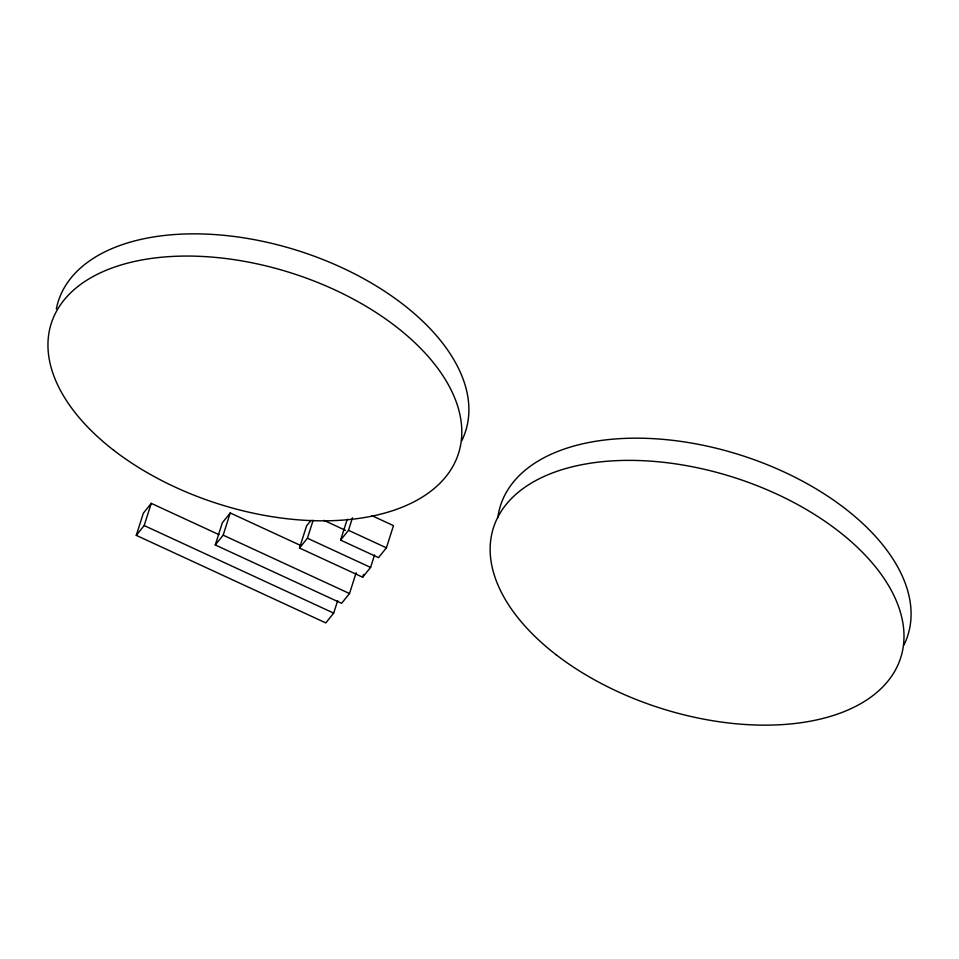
<?xml version="1.0" encoding="UTF-8"?>
<svg xmlns="http://www.w3.org/2000/svg" width="959" height="959" viewBox="0 0 959 959"><rect width="100%" height="100%" fill="white"/><g stroke="black" fill="none" stroke-linecap="round" stroke-linejoin="round"><path stroke-width="1.44" d="M337.676 600.634L333.684 613.113L325.784 622.906L136.274 535.35L143.359 513.149L151.258 503.355L218.952 534.631M136.274 535.35L144.174 525.556L151.258 503.355M356.149 572.715L349.508 593.537L341.596 603.319L215.26 544.952L222.344 522.751L230.244 512.957L300.886 545.587M215.26 544.952L223.159 535.158L230.244 512.957M374.573 554.925L370.582 567.416L362.682 577.21L299.508 548.021L306.592 525.82L310.992 520.377M299.508 548.021L307.419 538.227L313.173 520.186M371.828 515.618L393.49 525.628L386.405 547.829L378.493 557.623L340.589 540.109L347.23 519.298M340.589 540.109L348.501 530.315L352.48 517.824M362.682 577.21L363.569 574.429M348.501 530.315L386.405 547.829M323.914 520.365L345.42 530.303M307.419 538.227L370.582 567.416M223.159 535.158L349.508 593.537M144.174 525.556L333.684 613.113M56.353 308.906A213.749 121.074 17.7 0 1 300.814 251.558A213.749 121.074 17.7 0 1 461.711 440.828M497.829 517.644A213.749 121.074 17.7 0 1 739.257 454.674A213.749 121.074 17.7 0 1 903.905 645.131M113.809 450.334A213.749 121.074 17.7 0 0 456.52 458.858A213.749 121.074 17.7 0 0 194.281 256.149A213.749 121.074 17.7 0 0 113.809 450.334M556.004 654.649A213.749 121.074 17.7 0 0 898.715 663.16A213.749 121.074 17.7 0 0 636.476 460.464A213.749 121.074 17.7 0 0 556.004 654.649"/></g></svg>
